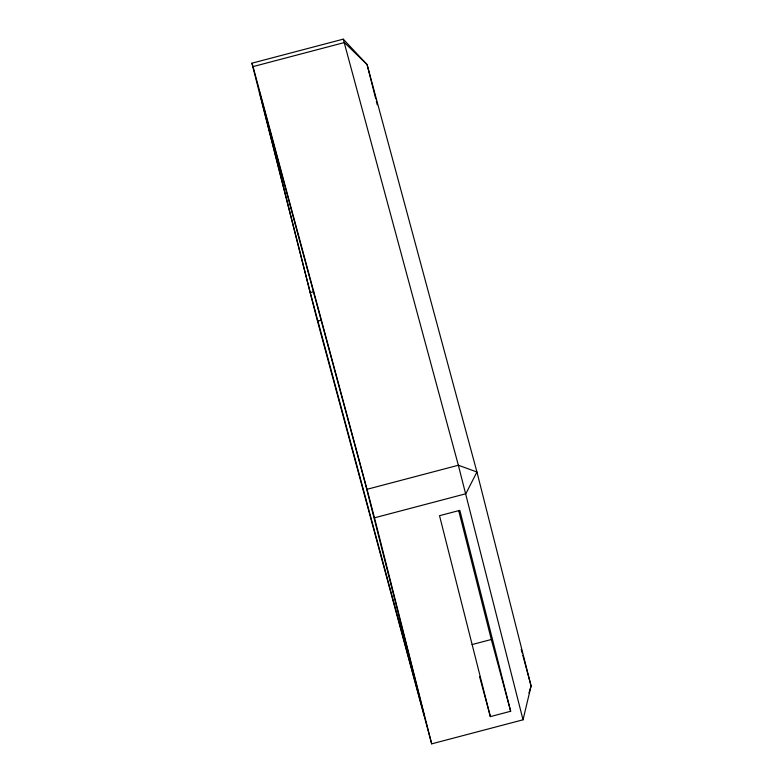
<?xml version="1.0" encoding="UTF-8"?>
<svg xmlns="http://www.w3.org/2000/svg" width="783" height="783" viewBox="0 0 783 783"><rect width="100%" height="100%" fill="white"/><g stroke="black" fill="none" stroke-linecap="round" stroke-linejoin="round"><path stroke-width="1.17" d="M523.034 719.802L531.089 686.006L476.935 471.992L367.08 64.558L343.267 39.15L251.911 63.198L316.586 317.751L431.687 743.85L523.034 719.802L458.358 465.249L343.267 39.15M528.965 693.014L531.089 686.006L522.809 655.293M251.911 63.198L253.036 66.594L344.393 42.546L367.08 64.558L375.752 98.844M310.234 292.636L259.388 91.709L365.886 485.91L424.21 715.339L310.234 292.636L313.777 291.697M317.712 321.138L321.255 320.208M253.036 66.594L367.012 489.306L458.358 465.249L476.935 471.992L465.836 493.76L374.489 517.817L431.687 743.85M472.139 644.536L491.313 639.496L458.711 510.663M490.364 716.621L510.663 711.267L459.827 510.35L439.527 515.694L490.364 716.621L479.578 676.61M521.214 649.391L522.173 652.934M491.313 639.496L510.663 711.267M367.012 489.306L374.489 517.817M376.349 101.213L377.249 104.756"/></g></svg>
